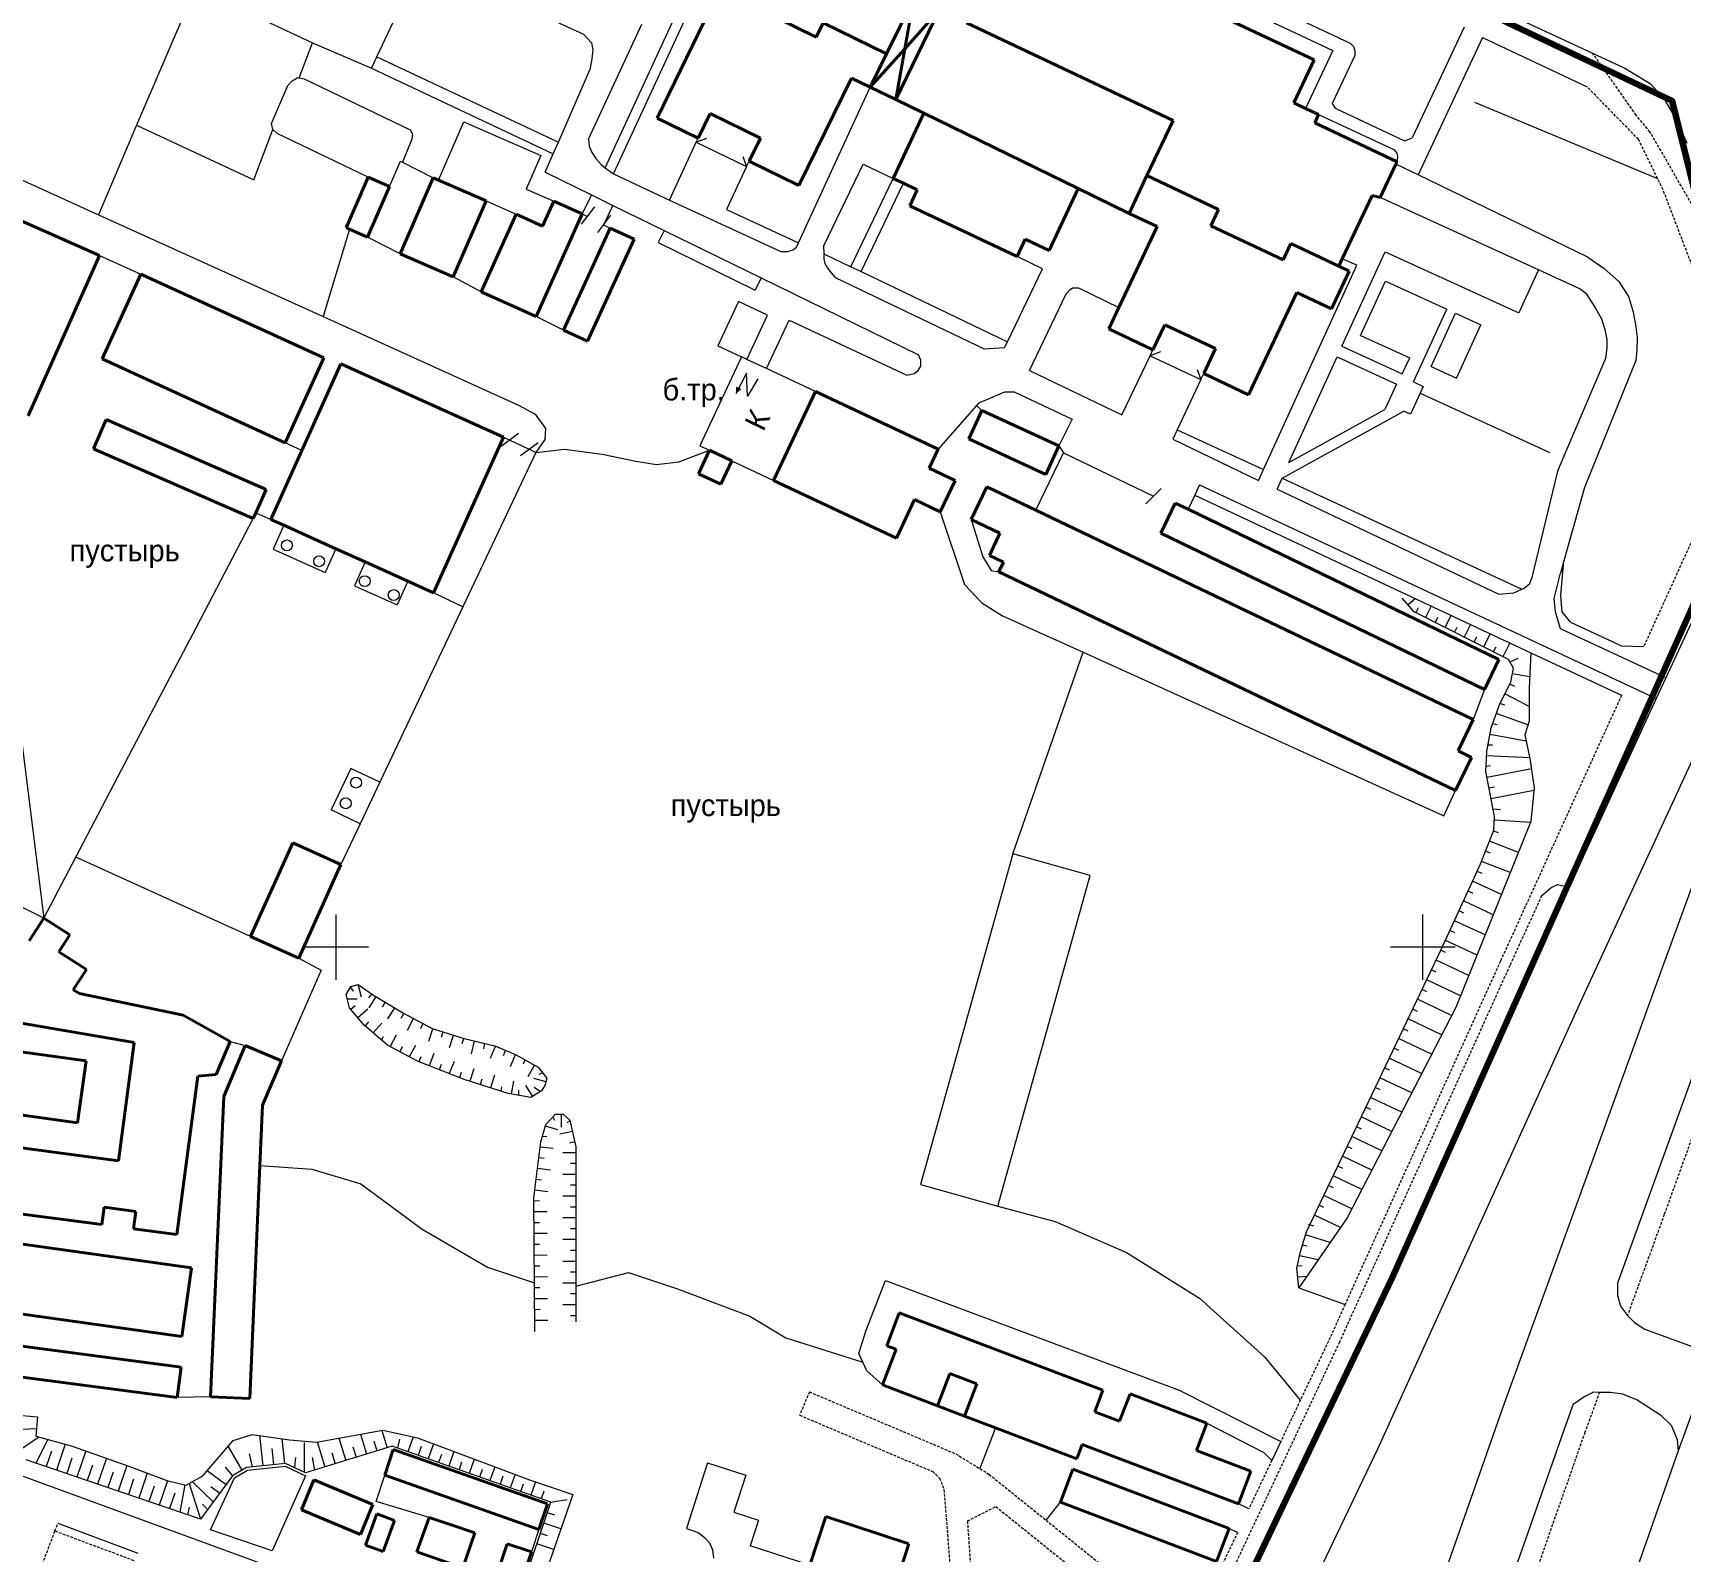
# Model space of a CAD drawing. Extents: x 1000 to 4000, y -5000 to -1000.
# Drawn here: x 2544.2 to 2847.5, y -3511.3 to -3231.8 of the extents above; entities that cross this region are included whole.
import ezdxf
from ezdxf.enums import TextEntityAlignment as Align

# ---------------------------------------------------------------- set-up
doc = ezdxf.new("R2010")
doc.units = 0
doc.header["$MEASUREMENT"] = 0
doc.linetypes.add('DASHED', pattern=[0.75, 0.5, -0.25])
for name, color, linetype in [('1', 7, 'CONTINUOUS'), ('11', 7, 'CONTINUOUS'), ('14', 7, 'CONTINUOUS'), ('16', 7, 'CONTINUOUS'), ('17', 7, 'CONTINUOUS'), ('24', 7, 'CONTINUOUS'), ('37', 7, 'CONTINUOUS'), ('40', 7, 'CONTINUOUS'), ('6', 7, 'CONTINUOUS'), ('7', 7, 'CONTINUOUS'), ('границы команд_1', 10, 'CONTINUOUS')]:
    doc.layers.add(name, color=color, linetype=linetype)
doc.styles.get("Standard").update_dxf_attribs({"font": 'txt', "height": 0.2})

msp = doc.modelspace()

# ---------------------------------------------------------------- linework, layer by layer
at = {"layer": '1', "color": 253, "linetype": 'Continuous', "lineweight": 0}
for p, q in [((2600, -3406.06), (2600, -3394.02)), ((2800, -3406.06), (2800, -3394.02)), ((2605.96, -3400), (2594.04, -3400)), ((2805.96, -3400), (2794.04, -3400))]:
    msp.add_line(p, q, dxfattribs=at)
at = {"layer": '11', "color": 253, "linetype": 'Continuous', "lineweight": 0}
for p, q in [((2661.32, -3262.56), (2666.25, -3251.88)), ((2609.82, -3260.03), (2611.84, -3255.38)), ((2611.84, -3255.38), (2612.16, -3255.54)), ((2612.16, -3255.54), (2617.84, -3258.41)), ((2675.5, -3256.38), (2671.83, -3264.26)), ((2627.59, -3262.65), (2633.12, -3265.13)), ((2647.54, -3263.79), (2645.1, -3266.97)), ((2645.27, -3265.07), (2646.23, -3265.56)), ((2650.5, -3265.3), (2648.07, -3268.48)), ((2649.19, -3267.07), (2650.43, -3267.7)), ((2671.83, -3264.26), (2685.09, -3270.38)), ((2611.75, -3272.43), (2605.76, -3269.33)), ((2556.39, -3272.76), (2564.03, -3276.15)), ((2626.69, -3279.42), (2621.5, -3276.66)), ((2641.84, -3286.49), (2636.77, -3283.95)), ((2633.55, -3305.52), (2630.33, -3307.89)), ((2630.8, -3306.16), (2631.94, -3306.7)), ((2593.67, -3308.6), (2590.57, -3307.2)), ((2636.74, -3308.98), (2623.3, -3337.37)), ((2637.14, -3307.21), (2633.92, -3309.59)), ((2635.53, -3308.4), (2636.74, -3308.98)), ((2728.78, -3319.61), (2733.83, -3309.06)), ((2733.83, -3309.06), (2750.45, -3317.01)), ((2535.97, -3313.47), (2546.19, -3394.67)), ((2751.86, -3315.59), (2749.04, -3318.43)), ((2574.27, -3341.11), (2584.72, -3321.16)), ((2585.19, -3320.1), (2587.94, -3321.3)), ((2546.19, -3394.67), (2414.09, -3328.92)), ((2623.3, -3337.37), (2608.01, -3369.68)), ((2564.67, -3359.42), (2574.27, -3341.11)), ((2811.34, -3352.59), (2809.26, -3358.12)), ((2552.06, -3383.47), (2564.67, -3359.42)), ((2608.01, -3369.68), (2604.4, -3377.31)), ((2604.4, -3377.31), (2600.84, -3384.84)), ((2546.19, -3394.67), (2552.06, -3383.47)), ((2584.23, -3398.07), (2552.06, -3383.47)), ((2593.08, -3402.06), (2597.2, -3404.26)), ((2597.2, -3404.26), (2589.89, -3420.97)), ((2576.85, -3482.77), (2570.71, -3482.93)), ((2850.08, -3484.32), (2847.01, -3492.74)), ((2847.01, -3492.74), (2846.14, -3495.15)), ((2581.24, -3497.67), (2583.66, -3496.26)), ((2583.66, -3496.26), (2590.58, -3495.53)), ((2594.32, -3497.29), (2588.2, -3511.12)), ((2590.58, -3495.53), (2594.32, -3497.29)), ((2607.35, -3502.07), (2608.94, -3497.17)), ((2846.14, -3495.15), (2826.84, -3550.05)), ((2576.85, -3507.24), (2581.24, -3497.67)), ((2617.08, -3504.96), (2607.35, -3502.07)), ((2588.2, -3511.12), (2576.85, -3507.24)), ((2637.3, -3507.18), (2635.92, -3511.29))]:
    msp.add_line(p, q, dxfattribs=at)
at = {"layer": '14', "color": 253, "linetype": 'Continuous', "lineweight": 0}
for p, q in [((2636.74, -3308.98), (2642, -3308.38)), ((2642, -3308.38), (2648.97, -3309.31)), ((2648.97, -3309.31), (2655.14, -3310.59)), ((2663.04, -3310.71), (2668.7, -3308.58)), ((2655.14, -3310.59), (2658.97, -3311.17)), ((2658.97, -3311.17), (2663.04, -3310.71))]:
    msp.add_line(p, q, dxfattribs=at)
at = {"layer": '16', "color": 253, "linetype": 'Continuous', "lineweight": 0}
for p, q in [((2674.6, -3291.4), (2666.92, -3307.74)), ((2675.55, -3291.85), (2674.6, -3291.4)), ((2679.16, -3293.54), (2675.55, -3291.85)), ((2688.18, -3297.78), (2679.16, -3293.54)), ((2666.92, -3307.74), (2668.7, -3308.58)), ((2672.83, -3310.52), (2680.5, -3314.12))]:
    msp.add_line(p, q, dxfattribs=at)
msp.add_lwpolyline([(2677.62, -3295.41), (2675.72, -3298.62), (2675.5, -3294.37), (2673.54, -3298.18)], dxfattribs=at)
msp.add_solid([(2673.54, -3298.18), (2674.57, -3297.34), (2673.62, -3296.82)], dxfattribs=at)
at = {"layer": '24', "color": 253, "linetype": 'Continuous', "lineweight": 0}
for p, q in [((2746.49, -3214.77), (2786.65, -3233.68)), ((2748.09, -3218.38), (2783.41, -3235)), ((2607.48, -3236.16), (2614.9, -3220.36)), ((2645.57, -3232.07), (2618.78, -3219.7)), ((2574.03, -3223.44), (2595.62, -3233.59)), ((2649.51, -3256.58), (2664.04, -3225.11)), ((2651.05, -3257.71), (2665.74, -3225.91)), ((2809.68, -3225.41), (2831.21, -3235.47)), ((2646.45, -3251.34), (2656.23, -3230.16)), ((2595.62, -3233.59), (2606.49, -3238.27)), ((2645.57, -3232.07), (2647, -3233.61)), ((2647, -3233.61), (2647.2, -3234.87)), ((2786.65, -3233.68), (2787.22, -3234.27)), ((2807.61, -3230.71), (2798.03, -3251.06)), ((2811.01, -3232.64), (2799.12, -3257.91)), ((2811.01, -3232.64), (2830.22, -3241.68)), ((2606.49, -3238.27), (2607.48, -3236.16)), ((2607.48, -3236.16), (2640.89, -3251.86)), ((2647.05, -3236.54), (2646.67, -3238.59)), ((2647.2, -3234.87), (2647.05, -3236.54)), ((2783.41, -3235), (2778.39, -3245.66)), ((2787.5, -3235.91), (2783.33, -3244.78)), ((2787.22, -3234.27), (2787.47, -3235.07)), ((2787.47, -3235.07), (2787.5, -3235.91)), ((2831.21, -3235.47), (2837.15, -3238.24)), ((2606.49, -3238.27), (2639.95, -3254)), ((2640.89, -3251.86), (2646.67, -3238.59)), ((2837.15, -3238.24), (2841.87, -3241.07)), ((2588.09, -3248.45), (2591.11, -3241.43)), ((2591.11, -3241.43), (2591.87, -3240.61)), ((2591.87, -3240.61), (2592.94, -3239.98)), ((2592.94, -3239.98), (2593.14, -3240.02)), ((2593.14, -3240.02), (2594.08, -3240.23)), ((2594.08, -3240.23), (2613.62, -3249.59)), ((2685.09, -3270.38), (2698.3, -3241.77)), ((2841.87, -3241.07), (2844.36, -3243.81)), ((2783.33, -3244.78), (2783.86, -3245.62)), ((2783.86, -3245.62), (2796.64, -3251.64)), ((2844.36, -3243.81), (2846.79, -3248.02)), ((2588.34, -3249.53), (2588.09, -3248.45)), ((2618.84, -3258.84), (2623.48, -3248.15)), ((2623.48, -3248.15), (2637.64, -3254.3)), ((2780.81, -3246.8), (2794.68, -3253.25)), ((2846.79, -3248.02), (2848.57, -3252.07)), ((2525.76, -3251.43), (2556.25, -3265.24)), ((2589.1, -3250.29), (2588.34, -3249.53)), ((2605.9, -3258.32), (2589.1, -3250.29)), ((2613.93, -3251.3), (2612.16, -3255.54)), ((2613.62, -3249.59), (2614.06, -3250.41)), ((2614.06, -3250.41), (2613.93, -3251.3)), ((2639.95, -3254), (2640.89, -3251.86)), ((2646.45, -3251.34), (2646.57, -3252.61)), ((2796.64, -3251.64), (2798.03, -3251.06)), ((2637.64, -3254.3), (2634.95, -3260.5)), ((2638.46, -3257.42), (2639.95, -3254)), ((2646.57, -3252.61), (2646.97, -3253.68)), ((2646.97, -3253.68), (2647.76, -3254.91)), ((2647.76, -3254.91), (2648.74, -3256.01)), ((2794.68, -3253.25), (2795.2, -3253.91)), ((2795.2, -3253.91), (2795.36, -3254.54)), ((2795.36, -3254.54), (2795.3, -3255.15)), ((2638.46, -3257.42), (2646.97, -3261.58)), ((2648.74, -3256.01), (2649.51, -3256.58)), ((2649.51, -3256.58), (2651.05, -3257.71)), ((2651.05, -3257.71), (2661.32, -3262.56)), ((2689.7, -3271.07), (2696.97, -3255.9)), ((2696.97, -3255.9), (2702.49, -3258.54)), ((2799.12, -3257.91), (2795.03, -3255.93)), ((2795.3, -3255.15), (2795.25, -3255.47)), ((2830.34, -3273.03), (2799.12, -3257.91)), ((2634.95, -3260.5), (2640.03, -3262.71)), ((2694.7, -3274.79), (2702.49, -3258.54)), ((2696.59, -3275.7), (2704.39, -3259.44)), ((2646.97, -3261.58), (2645.27, -3265.07)), ((2646.97, -3261.58), (2650.93, -3263.52)), ((2650.93, -3263.52), (2649.19, -3267.07)), ((2650.93, -3263.52), (2660.35, -3268.12)), ((2661.32, -3262.56), (2681.8, -3272.02)), ((2821.29, -3275.37), (2792.14, -3262.05)), ((2556.25, -3265.24), (2597.6, -3283.98)), ((2660.35, -3268.12), (2659.25, -3270.37)), ((2660.35, -3268.12), (2678.22, -3276.85)), ((2659.25, -3270.37), (2677.12, -3279.1)), ((2681.8, -3272.02), (2683.13, -3271.97)), ((2683.13, -3271.97), (2684.09, -3271.72)), ((2684.09, -3271.72), (2684.72, -3271.18)), ((2684.72, -3271.18), (2685.09, -3270.38)), ((2689.7, -3271.07), (2689.73, -3272.23)), ((2689.73, -3272.23), (2689.74, -3272.41)), ((2689.74, -3272.41), (2694.7, -3274.79)), ((2689.74, -3272.41), (2689.76, -3273.37)), ((2729.97, -3275.17), (2725.3, -3272.93)), ((2785.1, -3289.45), (2793.06, -3272.03)), ((2793.06, -3272.03), (2817.68, -3283.28)), ((2830.34, -3273.03), (2833.39, -3275.14)), ((2689.76, -3273.37), (2689.93, -3274.23)), ((2689.93, -3274.23), (2690.41, -3275.08)), ((2690.41, -3275.08), (2691.07, -3275.94)), ((2691.07, -3275.94), (2691.81, -3276.76)), ((2694.7, -3274.79), (2696.59, -3275.7)), ((2696.59, -3275.7), (2723.53, -3288.61)), ((2723.53, -3288.61), (2729.97, -3275.17)), ((2770.66, -3312.13), (2787.84, -3274.54)), ((2787.84, -3274.54), (2785.17, -3273.32)), ((2821.29, -3275.37), (2817.68, -3283.28)), ((2829.01, -3278.91), (2821.29, -3275.37)), ((2833.39, -3275.14), (2836.05, -3277.52)), ((2678.22, -3276.85), (2677.12, -3279.1)), ((2678.22, -3276.85), (2707.18, -3291)), ((2691.81, -3276.76), (2719.26, -3289.92)), ((2734.34, -3279.79), (2735.06, -3278.97)), ((2735.06, -3278.97), (2735.5, -3278.71)), ((2735.5, -3278.71), (2735.76, -3278.66)), ((2735.76, -3278.66), (2736.59, -3278.7)), ((2736.59, -3278.7), (2744.05, -3282.28)), ((2788.55, -3287.45), (2793.12, -3277.46)), ((2793.12, -3277.46), (2804.43, -3282.62)), ((2829.01, -3278.91), (2829.98, -3279.68)), ((2836.05, -3277.52), (2837.93, -3280.38)), ((2674.03, -3281.22), (2670.22, -3289.34)), ((2679.36, -3283.72), (2674.03, -3281.22)), ((2727.57, -3293.91), (2734.34, -3279.79)), ((2829.98, -3279.68), (2831.79, -3282.4)), ((2837.93, -3280.38), (2838.74, -3283.18)), ((2597.6, -3283.98), (2633.56, -3300.27)), ((2675.55, -3291.85), (2679.36, -3283.72)), ((2679.16, -3293.54), (2683.36, -3284.61)), ((2683.36, -3284.61), (2704.99, -3294.76)), ((2798.31, -3296.01), (2804.43, -3282.62)), ((2801.53, -3293.15), (2806.01, -3283.35)), ((2806.01, -3283.35), (2810.65, -3285.47)), ((2831.79, -3282.4), (2832.87, -3284.39)), ((2832.87, -3284.39), (2833.5, -3286.38)), ((2838.74, -3283.18), (2839.16, -3285.43)), ((2788.55, -3287.45), (2797.58, -3291.57)), ((2806.17, -3295.28), (2810.65, -3285.47)), ((2833.5, -3286.38), (2833.86, -3288.17)), ((2833.86, -3288.17), (2833.86, -3289.64)), ((2839.16, -3285.43), (2839.44, -3287.89)), ((2839.44, -3287.89), (2839.4, -3290.04)), ((2670.22, -3289.34), (2674.6, -3291.4)), ((2707.59, -3291.99), (2707.18, -3291)), ((2719.26, -3289.92), (2723.02, -3289.67)), ((2723.02, -3289.67), (2723.53, -3288.61)), ((2744.59, -3302.06), (2749.81, -3291.17)), ((2785.1, -3289.45), (2796.22, -3294.53)), ((2833.86, -3289.64), (2833.61, -3291.69)), ((2839.4, -3290.04), (2839.19, -3292.06)), ((2706.36, -3294.45), (2707.08, -3293.91)), ((2707.08, -3293.91), (2707.59, -3293.11)), ((2707.59, -3293.11), (2707.59, -3291.99)), ((2727.57, -3293.91), (2744.59, -3302.06)), ((2775.33, -3310.84), (2784.21, -3291.41)), ((2784.21, -3291.41), (2795.15, -3296.41)), ((2796.22, -3294.53), (2797.58, -3291.57)), ((2801.53, -3293.15), (2806.17, -3295.28)), ((2833.61, -3291.69), (2825.79, -3310.1)), ((2839.19, -3292.06), (2829.78, -3315.41)), ((2704.99, -3294.76), (2706.36, -3294.45)), ((2759.15, -3295.58), (2754.8, -3304.79)), ((2795.15, -3296.41), (2793, -3301.1)), ((2798.31, -3296.01), (2800.09, -3296.82)), ((2800.09, -3296.82), (2799.51, -3298.09)), ((2633.56, -3300.27), (2636.61, -3301.93)), ((2717.86, -3300.37), (2710.77, -3308.39)), ((2718.3, -3299.87), (2717.86, -3300.37)), ((2717.86, -3300.37), (2718.85, -3301.25)), ((2718.3, -3299.87), (2720.46, -3298.92)), ((2720.46, -3298.92), (2723.08, -3297.85)), ((2723.08, -3297.85), (2724.75, -3297.85)), ((2724.75, -3297.85), (2735.47, -3302.87)), ((2799.51, -3298.09), (2797.75, -3301.95)), ((2636.61, -3301.93), (2638.51, -3304.56)), ((2735.47, -3302.87), (2733, -3307.79)), ((2774.12, -3313.74), (2796.53, -3301.39)), ((2775.33, -3310.84), (2793, -3301.1)), ((2797.75, -3301.95), (2796.53, -3301.39)), ((2638.51, -3304.56), (2638.4, -3306.59)), ((2754.8, -3304.79), (2753.97, -3306.56)), ((2754.8, -3304.79), (2770.66, -3312.13)), ((2631.94, -3306.7), (2635.53, -3308.4)), ((2638.4, -3306.59), (2636.74, -3308.98)), ((2733, -3307.79), (2733.83, -3309.06)), ((2753.97, -3306.56), (2769.74, -3314.12)), ((2769.74, -3314.12), (2770.66, -3312.13)), ((2824.79, -3312.44), (2820.01, -3332.22)), ((2825.79, -3310.1), (2824.79, -3312.44)), ((2874.37, -3311.9), (2829.37, -3409.27)), ((2862.79, -3311.37), (2844.73, -3350.43)), ((2758.91, -3314.91), (2758.01, -3316.84)), ((2758.91, -3314.91), (2842.95, -3354.28)), ((2773.17, -3315.75), (2774.12, -3313.74)), ((2774.12, -3313.74), (2818.24, -3334.15)), ((2829.78, -3315.41), (2825.95, -3328.93)), ((2758.01, -3316.84), (2756.79, -3319.44)), ((2758.01, -3316.84), (2819.87, -3345.83)), ((2773.17, -3315.75), (2813.97, -3335.07)), ((2711.18, -3319.9), (2715.65, -3333.28)), ((2716.84, -3321.32), (2718.98, -3328.17)), ((2718.98, -3328.17), (2720.57, -3330.72)), ((2720.57, -3330.72), (2721.97, -3330.97)), ((2825.95, -3328.93), (2825.31, -3331.2)), ((2825.39, -3335.25), (2825.95, -3328.93)), ((2715.65, -3333.28), (2718.83, -3336.63)), ((2818.68, -3333.96), (2819.69, -3333.08)), ((2819.69, -3333.08), (2820.01, -3332.22)), ((2824.15, -3335.83), (2825.31, -3331.2)), ((2623.3, -3337.37), (2617.89, -3334.81)), ((2718.83, -3336.63), (2722.64, -3339.02)), ((2813.97, -3335.07), (2816.74, -3334.82)), ((2816.74, -3334.82), (2818.24, -3334.15)), ((2818.24, -3334.15), (2818.68, -3333.96)), ((2824.39, -3338.31), (2824.15, -3335.83)), ((2825.5, -3336.91), (2825.39, -3335.25)), ((2722.64, -3339.02), (2737.45, -3345.73)), ((2825.31, -3341.45), (2824.39, -3338.31)), ((2825.63, -3338.3), (2825.5, -3336.91)), ((2827.18, -3340.24), (2825.63, -3338.3)), ((2844.73, -3350.43), (2825.31, -3341.45)), ((2827.18, -3340.24), (2836.59, -3344.59)), ((2737.45, -3345.73), (2803.84, -3375.83)), ((2819.87, -3345.83), (2836.58, -3353.66)), ((2836.59, -3344.59), (2840.66, -3344.7)), ((2844.73, -3350.43), (2842.95, -3354.28)), ((2842.95, -3354.28), (2826.91, -3388.98)), ((2803.84, -3375.83), (2806.04, -3371.2)), ((2854.66, -3374.74), (2844.05, -3403.83)), ((2724.56, -3382.86), (2707.53, -3443.7)), ((2738.79, -3386.84), (2724.56, -3382.86)), ((2721.77, -3447.68), (2738.79, -3386.84)), ((2826.91, -3388.98), (2819.6, -3404.8)), ((2821.86, -3390.57), (2823.56, -3389.09)), ((2823.56, -3389.09), (2824.81, -3388.5)), ((2824.81, -3388.5), (2826.91, -3388.98)), ((2819.6, -3404.8), (2781.9, -3487.87)), ((2844.05, -3403.83), (2829.58, -3443.84)), ((2829.37, -3409.27), (2791.63, -3492.4)), ((2855.33, -3407.92), (2840.86, -3447.94)), ((2580.5, -3417.36), (2583.24, -3418.15)), ((2707.53, -3443.7), (2721.77, -3447.68)), ((2829.58, -3443.84), (2814.96, -3484)), ((2840.86, -3447.94), (2835.8, -3461.86)), ((2697.54, -3470.53), (2701.12, -3461.4)), ((2701.12, -3461.4), (2755.17, -3481.58)), ((2835.8, -3461.86), (2835.85, -3464.11)), ((2835.85, -3464.11), (2836.38, -3466.09)), ((2836.38, -3466.09), (2837.65, -3467.84)), ((2837.65, -3467.84), (2838.94, -3469.12)), ((2838.94, -3469.12), (2840.88, -3470.33)), ((2840.88, -3470.33), (2853.25, -3474.85)), ((2696.16, -3474.81), (2697.54, -3470.53)), ((2696.91, -3476.38), (2696.16, -3474.81)), ((2697.68, -3477.99), (2696.91, -3476.38)), ((2700.56, -3480.6), (2697.68, -3477.99)), ((2755.17, -3481.58), (2773.84, -3491.01)), ((2829.63, -3482.77), (2831.45, -3481.89)), ((2831.45, -3481.89), (2832.53, -3481.91)), ((2832.53, -3481.91), (2834.52, -3481.94)), ((2834.52, -3481.94), (2836.76, -3482.24)), ((2836.76, -3482.24), (2839.47, -3483.36)), ((2814.96, -3484), (2795.61, -3539.09)), ((2827.68, -3484.14), (2826.26, -3488.04)), ((2827.68, -3484.14), (2829.63, -3482.77)), ((2839.47, -3483.36), (2843.72, -3486.07)), ((2514.74, -3487.31), (2592.42, -3515.73)), ((2721.32, -3488.48), (2718.47, -3495.99)), ((2781.9, -3487.87), (2745.5, -3564.16)), ((2760.23, -3487.6), (2766.18, -3490.67)), ((2826.26, -3488.04), (2806.93, -3543.06)), ((2843.72, -3486.07), (2845.72, -3488.01)), ((2845.72, -3488.01), (2846.84, -3490.66)), ((2766.18, -3490.67), (2770.72, -3493.02)), ((2773.84, -3491.01), (2772.19, -3494.49)), ((2846.84, -3490.66), (2847.01, -3492.74)), ((2791.63, -3492.4), (2755.21, -3568.74)), ((2770.72, -3493.02), (2772.19, -3494.49)), ((2668.33, -3494.94), (2664.48, -3507)), ((2668.33, -3494.94), (2675.37, -3497.19)), ((2675.37, -3497.19), (2673.19, -3504.02)), ((2730.64, -3505.47), (2733.29, -3502.17)), ((2767.96, -3503.39), (2766.04, -3502.48)), ((2548.75, -3506.06), (2563.5, -3511.57)), ((2673.19, -3504.02), (2677.69, -3505.46)), ((2677.69, -3505.46), (2676.18, -3510.18)), ((2664.48, -3507), (2666.59, -3507.74)), ((2666.59, -3507.74), (2667.73, -3508.61)), ((2667.73, -3508.61), (2668.67, -3509.64)), ((2668.67, -3509.64), (2669.27, -3510.92)), ((2765.9, -3507.73), (2764.33, -3506.99)), ((2669.27, -3510.92), (2669.43, -3512.46)), ((2687.16, -3513.78), (2676.18, -3510.18))]:
    msp.add_line(p, q, dxfattribs=at)
at = {"layer": '24', "color": 253, "linetype": 'DASHED', "lineweight": 0}
for p, q in [((2839.25, -3246.91), (2831.21, -3235.47)), ((2839.69, -3251.35), (2830.22, -3241.68)), ((2841.81, -3249.98), (2839.25, -3246.91)), ((2843.21, -3258.56), (2839.69, -3251.35)), ((2850.95, -3265.85), (2841.81, -3249.98)), ((2844.22, -3260.63), (2843.21, -3258.56)), ((2850.92, -3278.17), (2844.22, -3260.63)), ((2859.88, -3302.49), (2840.66, -3344.7)), ((2836.58, -3353.66), (2814.28, -3402.61)), ((2821.86, -3390.57), (2816.01, -3403.4)), ((2816.01, -3403.4), (2784.66, -3472.69)), ((2814.28, -3402.61), (2785.69, -3465.77)), ((2858.9, -3409.22), (2844.43, -3449.23)), ((2844.43, -3449.23), (2837.65, -3467.84)), ((2785.69, -3465.77), (2782.93, -3471.88)), ((2784.66, -3472.69), (2719.12, -3612.38)), ((2782.93, -3471.88), (2777.45, -3483.4)), ((2687.1, -3481.87), (2685.28, -3486.16)), ((2687.1, -3481.87), (2714.02, -3493.27)), ((2832.53, -3481.91), (2829.83, -3489.32)), ((2777.45, -3483.4), (2773.84, -3491.01)), ((2685.28, -3486.16), (2709.78, -3496.53)), ((2829.83, -3489.32), (2810.51, -3544.32)), ((2714.02, -3493.27), (2718.47, -3495.99)), ((2772.19, -3494.49), (2767.96, -3503.39)), ((2709.78, -3496.53), (2711.05, -3497.72)), ((2718.47, -3495.99), (2720.18, -3497.05)), ((2720.18, -3497.05), (2730.64, -3505.47)), ((2711.05, -3497.72), (2711.86, -3499.86)), ((2711.86, -3499.86), (2716.51, -3559.54)), ((2716.17, -3505.63), (2721.41, -3502.98)), ((2721.41, -3502.98), (2755.25, -3530.23)), ((2548.22, -3507.46), (2548.75, -3506.06)), ((2716.17, -3505.63), (2719.8, -3558.99)), ((2730.64, -3505.47), (2756.92, -3526.63)), ((2545.12, -3515.67), (2548.22, -3507.46)), ((2548.22, -3507.46), (2562.97, -3512.97)), ((2765.9, -3507.73), (2756.92, -3526.63))]:
    msp.add_line(p, q, dxfattribs=at)
at = {"layer": '37', "color": 253, "linetype": 'Continuous', "lineweight": 0}
for p, q in [((2798.42, -3338.32), (2796.19, -3335.77)), ((2798.64, -3335.88), (2797.3, -3337.04)), ((2815.74, -3347.09), (2798.42, -3338.32)), ((2799.14, -3337.57), (2798.69, -3338.46)), ((2801.55, -3337.24), (2800.47, -3339.36)), ((2802.71, -3339.37), (2802.26, -3340.26)), ((2805.13, -3339.03), (2804.04, -3341.17)), ((2806.28, -3341.18), (2805.83, -3342.07)), ((2808.8, -3340.64), (2807.61, -3342.97)), ((2812.42, -3342.34), (2811.18, -3344.78)), ((2809.85, -3342.99), (2809.4, -3343.88)), ((2813.42, -3344.79), (2812.97, -3345.68)), ((2816.04, -3344.03), (2814.75, -3346.59)), ((2819.87, -3345.83), (2819.56, -3352.36)), ((2816.7, -3348.69), (2815.74, -3347.09)), ((2817.46, -3346.89), (2816.03, -3347.57)), ((2816.22, -3351.24), (2816.7, -3348.69)), ((2814.16, -3355.23), (2816.22, -3351.24)), ((2816.91, -3352.08), (2816.03, -3351.62)), ((2819.66, -3350.28), (2816.51, -3349.7)), ((2819.56, -3355.71), (2815.11, -3353.4)), ((2819.56, -3352.36), (2819.56, -3358.42)), ((2812.57, -3359.69), (2814.16, -3355.23)), ((2819.34, -3359.13), (2813.51, -3357.05)), ((2815.12, -3355.5), (2814.18, -3355.17)), ((2811.77, -3364), (2812.57, -3359.69)), ((2819.02, -3362.1), (2812.35, -3360.87)), ((2813.7, -3359.09), (2812.84, -3358.93)), ((2819.56, -3358.42), (2818.77, -3360.97)), ((2818.77, -3360.97), (2819.72, -3365.28)), ((2811.61, -3367.67), (2811.77, -3364)), ((2812.82, -3362.86), (2811.99, -3362.83)), ((2812.43, -3366.64), (2811.65, -3366.79)), ((2819.7, -3365.16), (2811.74, -3364.82)), ((2819.72, -3365.28), (2820.51, -3370.7)), ((2813.2, -3375.96), (2811.61, -3367.67)), ((2820.01, -3367.23), (2811.83, -3368.79)), ((2813.19, -3370.57), (2812.2, -3370.76)), ((2820.46, -3371.21), (2812.58, -3372.72)), ((2820.51, -3370.7), (2819.88, -3376.92)), ((2814.28, -3374.73), (2812.95, -3374.64)), ((2813.04, -3378.51), (2813.2, -3375.96)), ((2819.88, -3376.92), (2806.06, -3411.15)), ((2810.52, -3384.98), (2813.04, -3378.51)), ((2813.92, -3379.01), (2812.99, -3378.65)), ((2819.82, -3377.08), (2813.16, -3376.66)), ((2812.47, -3382.74), (2811.53, -3382.38)), ((2817.59, -3382.59), (2812.26, -3380.51)), ((2803.36, -3400.45), (2810.52, -3384.98)), ((2816.09, -3386.3), (2810.81, -3384.24)), ((2814.47, -3390.33), (2809.17, -3387.89)), ((2810.92, -3386.49), (2810.01, -3386.07)), ((2809.24, -3390.12), (2808.33, -3389.7)), ((2807.56, -3393.75), (2806.66, -3393.33)), ((2812.97, -3394.05), (2807.49, -3391.52)), ((2805.88, -3397.38), (2804.98, -3396.96)), ((2811.47, -3397.76), (2805.82, -3395.15)), ((2778.58, -3452.39), (2803.36, -3400.45)), ((2809.97, -3401.47), (2804.14, -3398.78)), ((2808.44, -3405.26), (2802.43, -3402.4)), ((2804.2, -3401.02), (2803.3, -3400.59)), ((2806.94, -3408.98), (2800.71, -3406.01)), ((2802.47, -3404.63), (2801.57, -3404.2)), ((2601.83, -3408.73), (2602.69, -3407.25)), ((2602.44, -3411.19), (2601.83, -3408.73)), ((2603.83, -3409.59), (2602.05, -3409.62)), ((2602.59, -3407.42), (2603.08, -3408.12)), ((2602.69, -3407.25), (2604.04, -3406.88)), ((2604.65, -3409.2), (2604.01, -3406.89)), ((2604.04, -3406.88), (2606.86, -3408.85)), ((2606.57, -3408.64), (2605.92, -3409.35)), ((2606.08, -3411.18), (2607.32, -3409.12)), ((2606.86, -3408.85), (2612.38, -3412.17)), ((2805.3, -3412.63), (2798.99, -3409.62)), ((2800.75, -3408.24), (2799.85, -3407.81)), ((2605.14, -3414.39), (2602.44, -3411.19)), ((2603.45, -3410.83), (2602.69, -3411.48)), ((2605.81, -3411.46), (2603.98, -3413.01)), ((2608.52, -3411.01), (2609.03, -3410.16)), ((2609.51, -3413.24), (2610.75, -3411.19)), ((2611.95, -3413.07), (2612.46, -3412.22)), ((2612.38, -3412.17), (2617.66, -3415)), ((2806.06, -3411.15), (2786.06, -3449.84)), ((2799.03, -3411.85), (2798.13, -3411.42)), ((2609.44, -3418.08), (2605.14, -3414.39)), ((2605.94, -3413.76), (2605.29, -3414.51)), ((2608.37, -3414), (2606.81, -3415.82)), ((2613.09, -3415.27), (2614.22, -3413.16)), ((2615.51, -3414.98), (2615.99, -3414.1)), ((2617.04, -3417.32), (2617.76, -3415.03)), ((2617.66, -3415), (2623.55, -3416.85)), ((2619.37, -3416.58), (2619.67, -3415.63)), ((2797.31, -3415.46), (2796.41, -3415.03)), ((2803.46, -3416.18), (2797.27, -3413.23)), ((2608.61, -3416.5), (2608.3, -3417.1)), ((2614.96, -3421.03), (2609.44, -3418.08)), ((2611.04, -3416.21), (2609.91, -3418.33)), ((2612.14, -3418.39), (2611.67, -3419.27)), ((2614.57, -3418.1), (2613.43, -3420.21)), ((2620.86, -3418.52), (2621.57, -3416.23)), ((2623.18, -3417.78), (2623.48, -3416.82)), ((2623.55, -3416.85), (2629.2, -3418.2)), ((2624.87, -3419.63), (2625.43, -3417.3)), ((2627.14, -3418.73), (2627.37, -3417.76)), ((2628.38, -3420.46), (2629.31, -3418.25)), ((2629.2, -3418.2), (2633, -3419.8)), ((2795.58, -3419.07), (2794.68, -3418.64)), ((2801.62, -3419.74), (2795.54, -3416.84)), ((2623.55, -3424.35), (2614.96, -3421.03)), ((2615.57, -3420.19), (2615.21, -3421.13)), ((2617.94, -3419.61), (2617.08, -3421.85)), ((2619.3, -3421.64), (2618.94, -3422.57)), ((2621.67, -3421.05), (2620.81, -3423.29)), ((2630.77, -3419.94), (2631.15, -3419.02)), ((2632.07, -3422.01), (2633, -3419.8)), ((2633, -3419.8), (2637.18, -3422.14)), ((2634.45, -3421.49), (2634.75, -3420.78)), ((2635.32, -3423.84), (2636.49, -3421.75)), ((2799.78, -3423.29), (2793.82, -3420.45)), ((2622.96, -3423.11), (2622.66, -3424.07)), ((2631.65, -3426.93), (2623.55, -3424.35)), ((2625.29, -3422.39), (2624.56, -3424.67)), ((2626.77, -3424.33), (2626.47, -3425.28)), ((2629.1, -3423.6), (2628.37, -3425.89)), ((2632.62, -3424.67), (2632.2, -3427.03)), ((2636.28, -3424.13), (2638.59, -3424.76)), ((2637.18, -3422.14), (2638.77, -3424.11)), ((2637.35, -3423.4), (2638, -3423.15)), ((2638.77, -3424.11), (2638.4, -3425.46)), ((2797.95, -3426.85), (2792.1, -3424.06)), ((2793.86, -3422.68), (2792.96, -3422.25)), ((2630.41, -3425.7), (2630.26, -3426.49)), ((2635.83, -3427.67), (2631.65, -3426.93)), ((2633.59, -3427.28), (2633.6, -3426.37)), ((2634.82, -3425.47), (2636.09, -3427.51)), ((2637.79, -3426.44), (2635.83, -3427.67)), ((2636.45, -3425.78), (2637.6, -3426.56)), ((2638.4, -3425.46), (2637.79, -3426.44)), ((2796.11, -3430.4), (2790.38, -3427.67)), ((2792.14, -3426.29), (2791.24, -3425.86)), ((2638.59, -3432.67), (2640.33, -3430.77)), ((2640.33, -3430.77), (2641.75, -3430.77)), ((2641.47, -3433.17), (2641.47, -3430.77)), ((2641.75, -3430.77), (2643.01, -3431.88)), ((2790.42, -3429.9), (2789.51, -3429.47)), ((2637.64, -3435.84), (2638.59, -3432.67)), ((2640.81, -3433.63), (2638.51, -3432.94)), ((2639.88, -3431.26), (2640.18, -3431.89)), ((2641.12, -3434.39), (2643.46, -3433.87)), ((2643.03, -3431.89), (2642.47, -3432.34)), ((2643.01, -3431.88), (2644.12, -3436.8)), ((2788.69, -3433.51), (2787.79, -3433.08)), ((2794.27, -3433.96), (2788.65, -3431.28)), ((2636.38, -3446.15), (2637.64, -3435.84)), ((2639.91, -3437.1), (2637.52, -3436.81)), ((2638.76, -3434.94), (2637.94, -3434.84)), ((2642.93, -3436.04), (2643.9, -3435.82)), ((2644.12, -3436.8), (2644.12, -3468.99)), ((2786.97, -3437.12), (2786.07, -3436.69)), ((2792.43, -3437.51), (2786.93, -3434.89)), ((2638.27, -3438.91), (2637.28, -3438.79)), ((2641.72, -3437.79), (2644.12, -3437.79)), ((2643.12, -3439.79), (2644.12, -3439.79)), ((2790.59, -3441.07), (2785.21, -3438.5)), ((2637.78, -3442.88), (2636.79, -3442.76)), ((2639.42, -3441.07), (2637.04, -3440.78)), ((2641.72, -3441.79), (2644.12, -3441.79)), ((2788.75, -3444.62), (2783.48, -3442.11)), ((2785.25, -3440.73), (2784.35, -3440.3)), ((2638.93, -3445.04), (2636.55, -3444.75)), ((2641.72, -3445.79), (2644.12, -3445.79)), ((2643.12, -3443.79), (2644.12, -3443.79)), ((2786.91, -3448.18), (2781.76, -3445.72)), ((2783.53, -3444.34), (2782.62, -3443.91)), ((2636.53, -3470.74), (2636.38, -3446.15)), ((2637.38, -3446.73), (2636.38, -3446.74)), ((2638.79, -3448.72), (2636.39, -3448.74)), ((2643.12, -3447.79), (2644.12, -3447.79)), ((2781.8, -3447.95), (2780.9, -3447.52)), ((2637.41, -3450.73), (2636.41, -3450.74)), ((2641.72, -3449.79), (2644.12, -3449.79)), ((2643.12, -3451.79), (2644.12, -3451.79)), ((2786.06, -3449.84), (2777.15, -3462.75)), ((2779.94, -3451.35), (2778.98, -3451.06)), ((2784.83, -3451.61), (2780.04, -3449.33)), ((2638.82, -3452.72), (2636.42, -3452.74)), ((2637.43, -3454.73), (2636.43, -3454.74)), ((2641.72, -3453.79), (2644.12, -3453.79)), ((2777.47, -3456.05), (2778.58, -3452.39)), ((2778.7, -3455.07), (2777.72, -3454.86)), ((2782.94, -3454.35), (2778.4, -3452.97)), ((2638.84, -3456.72), (2636.44, -3456.74)), ((2641.72, -3457.79), (2644.12, -3457.79)), ((2643.12, -3455.79), (2644.12, -3455.79)), ((2776.83, -3459.09), (2777.47, -3456.05)), ((2780.75, -3457.54), (2777.31, -3456.82)), ((2637.46, -3458.73), (2636.46, -3458.74)), ((2638.87, -3460.72), (2636.47, -3460.74)), ((2643.12, -3459.79), (2644.12, -3459.79)), ((2777.15, -3462.75), (2776.83, -3459.09)), ((2777.8, -3458.68), (2776.9, -3458.76)), ((2778.62, -3460.62), (2776.98, -3460.76)), ((2637.48, -3462.73), (2636.48, -3462.74)), ((2641.72, -3461.79), (2644.12, -3461.79)), ((2643.12, -3463.79), (2644.12, -3463.79)), ((2638.89, -3464.72), (2636.49, -3464.74)), ((2637.51, -3466.73), (2636.51, -3466.74)), ((2641.72, -3465.79), (2644.12, -3465.79)), ((2638.92, -3468.72), (2636.52, -3468.74)), ((2643.12, -3467.79), (2644.12, -3467.79)), ((2540.87, -3486.09), (2545.01, -3486.46)), ((2545.01, -3486.46), (2544.69, -3490.04)), ((2544.81, -3488.65), (2540.59, -3488.88)), ((2545.24, -3490.18), (2541.58, -3492.71)), ((2544.69, -3490.04), (2551.2, -3491.77)), ((2546.88, -3490.62), (2544.7, -3494.97)), ((2550.11, -3491.48), (2548.48, -3496.26)), ((2575.41, -3497.3), (2581.05, -3490.8)), ((2581.05, -3490.8), (2584.53, -3489.71)), ((2584.53, -3489.71), (2591.37, -3490.69)), ((2585.89, -3489.91), (2586.48, -3495.46)), ((2589.98, -3490.49), (2590.46, -3495.04)), ((2591.37, -3490.69), (2596.36, -3491.12)), ((2594.07, -3491.18), (2594.1, -3496.63)), ((2596.36, -3491.12), (2608.56, -3488.94)), ((2596.51, -3491.09), (2597.91, -3495.66)), ((2600.48, -3490.39), (2601.73, -3494.5)), ((2604.44, -3489.68), (2605.56, -3493.33)), ((2606.89, -3490.87), (2607.47, -3492.74)), ((2608.41, -3488.97), (2609.38, -3492.16)), ((2608.56, -3488.94), (2614.97, -3490.35)), ((2611.61, -3490.56), (2611.28, -3492.22)), ((2614.13, -3490.17), (2613.17, -3492.88)), ((2614.97, -3490.35), (2635.59, -3498.05)), ((2617.91, -3491.45), (2616.94, -3494.21)), ((2575.03, -3505.32), (2542.95, -3494.37)), ((2547.56, -3492.78), (2546.59, -3495.61)), ((2551.34, -3494.07), (2550.38, -3496.91)), ((2551.2, -3491.77), (2561.84, -3495.57)), ((2553.91, -3492.74), (2552.27, -3497.55)), ((2557.68, -3494.08), (2556.05, -3498.84)), ((2580.09, -3491.91), (2582.63, -3496.28)), ((2583.95, -3493.24), (2584.49, -3495.67)), ((2588.16, -3492.27), (2588.47, -3495.25)), ((2592.5, -3493.92), (2592.29, -3495.78)), ((2610.31, -3491.87), (2594.35, -3496.75)), ((2595.57, -3493.95), (2596, -3496.25)), ((2599.18, -3493.06), (2599.82, -3495.08)), ((2603.07, -3491.99), (2603.65, -3493.91)), ((2639.51, -3502.17), (2610.31, -3491.87)), ((2615.61, -3491.94), (2615.06, -3493.55)), ((2619.36, -3493.39), (2618.83, -3494.88)), ((2621.66, -3492.85), (2620.71, -3495.54)), ((2625.41, -3494.25), (2624.49, -3496.87)), ((2555.13, -3495.36), (2554.16, -3498.2)), ((2558.91, -3496.65), (2557.95, -3499.49)), ((2561.45, -3495.42), (2559.84, -3500.13)), ((2561.84, -3495.57), (2568.79, -3498.17)), ((2565.2, -3496.82), (2563.63, -3501.43)), ((2572.37, -3499.04), (2575.41, -3497.3)), ((2580.89, -3497.29), (2575.03, -3505.32)), ((2576.24, -3496.35), (2579.72, -3498.9)), ((2579.55, -3495.74), (2580.91, -3497.29)), ((2583.5, -3495.78), (2580.89, -3497.29)), ((2590.66, -3495.02), (2583.5, -3495.78)), ((2594.35, -3496.75), (2590.66, -3495.02)), ((2623.04, -3494.82), (2622.6, -3496.21)), ((2626.85, -3496.14), (2626.37, -3497.54)), ((2629.16, -3495.65), (2628.26, -3498.2)), ((2630.66, -3497.41), (2630.14, -3498.87)), ((2632.91, -3497.05), (2632.03, -3499.53)), ((2562.7, -3497.94), (2561.73, -3500.78)), ((2566.49, -3499.23), (2565.52, -3502.07)), ((2568.94, -3498.23), (2567.41, -3502.72)), ((2568.79, -3498.17), (2572.37, -3499.04)), ((2570.27, -3500.52), (2569.3, -3503.36)), ((2572.14, -3498.98), (2571.2, -3504.01)), ((2572.91, -3498.73), (2574.98, -3505.3)), ((2573.5, -3498.39), (2577.36, -3502.13)), ((2576.89, -3499.31), (2578.54, -3500.51)), ((2634.38, -3498.86), (2633.92, -3500.2)), ((2635.59, -3498.05), (2643.52, -3500.76)), ((2636.67, -3498.42), (2635.8, -3500.86)), ((2638.19, -3500.12), (2637.69, -3501.53)), ((2572.91, -3503.09), (2572.64, -3504.52)), ((2575.36, -3502.53), (2576.3, -3503.53)), ((2633.76, -3519.3), (2639.51, -3502.17)), ((2643.52, -3500.76), (2636.79, -3520.28)), ((2642.47, -3501.76), (2639.49, -3502.24)), ((2641.34, -3507.08), (2638.22, -3506.03)), ((2640.2, -3504.58), (2638.86, -3504.13)), ((2638.9, -3508.37), (2637.58, -3507.92)), ((2640.04, -3510.86), (2636.94, -3509.82))]:
    msp.add_line(p, q, dxfattribs=at)
at = {"layer": '40', "color": 253, "linetype": 'Continuous', "lineweight": 0}
for p, q in [((2574.03, -3223.44), (2563.25, -3248.77)), ((2593.14, -3240.02), (2595.62, -3233.59)), ((2809.51, -3244.51), (2843.21, -3258.56)), ((2563.25, -3248.77), (2556.25, -3265.24)), ((2563.25, -3248.77), (2584.83, -3258.82)), ((2584.83, -3258.82), (2588.34, -3249.53)), ((2602.46, -3267.89), (2597.6, -3283.98)), ((2799.51, -3298.09), (2823.37, -3308.99)), ((2724.56, -3382.86), (2737.45, -3345.73)), ((2585.95, -3440.19), (2595.53, -3440.87)), ((2595.53, -3440.87), (2604.52, -3443.55)), ((2604.52, -3443.55), (2615.84, -3451.9)), ((2721.77, -3447.68), (2732.32, -3450.52)), ((2615.84, -3451.9), (2627.83, -3458.91)), ((2732.32, -3450.52), (2745.46, -3456.21)), ((2745.46, -3456.21), (2758.9, -3464.6)), ((2627.83, -3458.91), (2636.48, -3461.8)), ((2644.12, -3462.43), (2653.8, -3459.91)), ((2653.8, -3459.91), (2662.79, -3462.92)), ((2662.79, -3462.92), (2676.11, -3467.93)), ((2777.15, -3462.75), (2785.69, -3465.77)), ((2758.9, -3464.6), (2770.85, -3475.39)), ((2676.11, -3467.93), (2682.76, -3471.94)), ((2682.76, -3471.94), (2696.91, -3476.38)), ((2770.85, -3475.39), (2777.45, -3483.4))]:
    msp.add_line(p, q, dxfattribs=at)
at = {"layer": '6', "color": 253, "linetype": 'Continuous', "lineweight": 40}
for p, q in [((2779.98, -3236.75), (2747.9, -3221.62)), ((2659.06, -3247.45), (2668.82, -3227.41)), ((2677.09, -3227.06), (2688.33, -3232.53)), ((2701.3, -3235.61), (2706.3, -3225.35)), ((2702.97, -3244.05), (2710.99, -3227.57)), ((2706.3, -3225.35), (2704.64, -3234.68)), ((2704.64, -3234.68), (2710.99, -3227.57)), ((2689.61, -3229.92), (2688.33, -3232.53)), ((2701.3, -3235.61), (2689.61, -3229.92)), ((2754.02, -3247.87), (2715.99, -3229.92)), ((2698.3, -3241.77), (2704.64, -3234.68)), ((2698.3, -3241.77), (2701.3, -3235.61)), ((2704.64, -3234.68), (2702.97, -3244.05)), ((2776.25, -3244.65), (2779.98, -3236.75)), ((2685.17, -3259.85), (2694.81, -3240.07)), ((2694.81, -3240.07), (2698.3, -3241.77)), ((2698.3, -3241.77), (2702.97, -3244.05)), ((2702.97, -3244.05), (2708.14, -3246.57)), ((2778.39, -3245.66), (2776.25, -3244.65)), ((2780.81, -3246.8), (2778.39, -3245.66)), ((2659.06, -3247.45), (2666.61, -3251.13)), ((2666.61, -3251.13), (2668.82, -3246.61)), ((2668.82, -3246.61), (2678.07, -3251.11)), ((2708.14, -3246.57), (2702.49, -3258.54)), ((2708.14, -3246.57), (2736.57, -3260.42)), ((2754.02, -3247.87), (2749.22, -3258.04)), ((2780.09, -3248.32), (2780.81, -3246.8)), ((2780.09, -3248.32), (2795.25, -3255.47)), ((2675.99, -3255.38), (2678.07, -3251.11)), ((2675.99, -3255.38), (2685.17, -3259.85)), ((2795.03, -3255.93), (2792.14, -3262.05)), ((2795.25, -3255.47), (2795.03, -3255.93)), ((2556.39, -3272.76), (2528.57, -3260.41)), ((2601.84, -3267.62), (2605.9, -3258.32)), ((2609.82, -3260.03), (2605.76, -3269.33)), ((2605.9, -3258.32), (2609.82, -3260.03)), ((2611.75, -3272.43), (2617.84, -3258.41)), ((2617.84, -3258.41), (2618.84, -3258.84)), ((2618.84, -3258.84), (2627.59, -3262.65)), ((2702.49, -3258.54), (2704.39, -3259.44)), ((2704.39, -3259.44), (2706.95, -3260.65)), ((2705.55, -3263.61), (2706.95, -3260.65)), ((2731.19, -3271.81), (2736.57, -3260.42)), ((2736.57, -3260.42), (2745.94, -3264.98)), ((2749.22, -3258.04), (2745.94, -3264.98)), ((2762.39, -3264.26), (2749.22, -3258.04)), ((2627.59, -3262.65), (2621.5, -3276.66)), ((2637.95, -3267.31), (2640.03, -3262.71)), ((2640.03, -3262.71), (2645.27, -3265.07)), ((2705.55, -3263.61), (2725.3, -3272.93)), ((2785.17, -3273.32), (2790.65, -3261.7)), ((2790.65, -3261.7), (2792.14, -3262.05)), ((2626.69, -3279.42), (2633.12, -3265.13)), ((2633.12, -3265.13), (2637.95, -3267.31)), ((2645.27, -3265.07), (2636.77, -3283.95)), ((2745.94, -3264.98), (2751.07, -3267.4)), ((2762.39, -3264.26), (2760.97, -3267.26)), ((2602.46, -3267.89), (2601.84, -3267.62)), ((2605.76, -3269.33), (2602.46, -3267.89)), ((2641.84, -3286.49), (2650.43, -3267.7)), ((2654.83, -3269.72), (2646.24, -3288.5)), ((2650.43, -3267.7), (2654.83, -3269.72)), ((2725.3, -3272.93), (2726.8, -3269.74)), ((2726.8, -3269.74), (2731.19, -3271.81)), ((2751.07, -3267.4), (2744.05, -3282.28)), ((2760.97, -3267.26), (2774.29, -3273.55)), ((2543.3, -3302.24), (2556.39, -3272.76)), ((2621.5, -3276.66), (2611.75, -3272.43)), ((2775.71, -3270.54), (2774.29, -3273.55)), ((2784.51, -3274.7), (2775.71, -3270.54)), ((2564.03, -3276.15), (2556.88, -3291.76)), ((2597.72, -3291.59), (2564.03, -3276.15)), ((2786.44, -3275.61), (2783.16, -3282.55)), ((2784.51, -3274.7), (2785.17, -3273.32)), ((2786.44, -3275.61), (2784.51, -3274.7)), ((2636.77, -3283.95), (2626.69, -3279.42)), ((2744.05, -3282.28), (2742.18, -3286.25)), ((2767.94, -3298.37), (2776.82, -3279.55)), ((2776.82, -3279.55), (2783.16, -3282.55)), ((2646.24, -3288.5), (2641.84, -3286.49)), ((2742.18, -3286.25), (2750.32, -3290.09)), ((2750.32, -3290.09), (2752.5, -3285.47)), ((2752.5, -3285.47), (2761.84, -3289.88)), ((2759.67, -3294.47), (2761.84, -3289.88)), ((2556.88, -3291.76), (2590.57, -3307.2)), ((2590.57, -3307.2), (2597.72, -3291.59)), ((2600.86, -3292.66), (2593.67, -3308.6)), ((2630.8, -3306.16), (2600.86, -3292.66)), ((2759.67, -3294.47), (2767.94, -3298.37)), ((2688.18, -3297.78), (2680.5, -3314.12)), ((2710.77, -3308.39), (2688.18, -3297.78)), ((2557.64, -3302.94), (2555.29, -3308.32)), ((2587.07, -3315.78), (2557.64, -3302.94)), ((2718.85, -3301.25), (2716.43, -3306.49)), ((2733, -3307.79), (2718.85, -3301.25)), ((2617.89, -3334.81), (2630.8, -3306.16)), ((2716.43, -3306.49), (2730.58, -3313.03)), ((2555.29, -3308.32), (2584.72, -3321.16)), ((2593.67, -3308.6), (2587.94, -3321.3)), ((2668.7, -3308.58), (2666.67, -3312.9)), ((2668.7, -3308.58), (2672.83, -3310.52)), ((2709.12, -3311.89), (2710.77, -3308.39)), ((2730.58, -3313.03), (2733, -3307.79)), ((2672.83, -3310.52), (2670.8, -3314.84)), ((2709.12, -3311.89), (2713.89, -3314.13)), ((2666.67, -3312.9), (2670.8, -3314.84)), ((2680.5, -3314.12), (2703.09, -3324.73)), ((2711.18, -3319.9), (2713.89, -3314.13)), ((2716.84, -3321.32), (2719.73, -3315.29)), ((2719.73, -3315.29), (2728.78, -3319.61)), ((2585.19, -3320.1), (2587.07, -3315.78)), ((2703.09, -3324.73), (2706.41, -3317.66)), ((2706.41, -3317.66), (2711.18, -3319.9)), ((2754.42, -3318.3), (2751.76, -3323.82)), ((2756.79, -3319.44), (2754.42, -3318.3)), ((2584.72, -3321.16), (2585.19, -3320.1)), ((2587.94, -3321.3), (2590.35, -3322.39)), ((2716.84, -3321.32), (2722.16, -3323.86)), ((2728.78, -3319.61), (2809.26, -3358.12)), ((2814, -3347.07), (2756.79, -3319.44)), ((2590.35, -3322.39), (2599.91, -3326.7)), ((2722.16, -3323.86), (2720.22, -3327.94)), ((2751.76, -3323.82), (2811.34, -3352.59)), ((2599.91, -3326.7), (2605.32, -3329.14)), ((2605.32, -3329.14), (2613.2, -3332.69)), ((2720.22, -3327.94), (2722.83, -3329.19)), ((2722.83, -3329.19), (2721.97, -3330.97)), ((2613.2, -3332.69), (2617.89, -3334.81)), ((2806.04, -3371.2), (2721.97, -3330.97)), ((2811.34, -3352.59), (2814, -3347.07)), ((2809.26, -3358.12), (2806.49, -3363.91)), ((2809.26, -3358.12), (2809.26, -3358.12)), ((2806.49, -3363.91), (2808.96, -3365.1)), ((2808.96, -3365.1), (2806.04, -3371.2)), ((2584.23, -3398.07), (2591.98, -3380.85)), ((2591.98, -3380.85), (2600.84, -3384.84)), ((2600.84, -3384.84), (2593.08, -3402.06)), ((2543.49, -3398.86), (2546.19, -3394.67)), ((2550.96, -3397.75), (2546.19, -3394.67)), ((2548.94, -3400.87), (2550.96, -3397.75)), ((2593.08, -3402.06), (2584.23, -3398.07)), ((2548.94, -3400.87), (2554, -3404.13)), ((2554, -3404.13), (2551.6, -3407.86)), ((2562.8, -3417.54), (2511.42, -3408.79)), ((2551.6, -3407.86), (2552.71, -3408.58)), ((2552.71, -3408.58), (2571.84, -3412.54)), ((2571.84, -3412.54), (2580.5, -3417.36)), ((2553.95, -3420.94), (2514.91, -3415.63)), ((2559.93, -3439.33), (2562.8, -3417.54)), ((2577.91, -3423.45), (2580.5, -3417.36)), ((2579.28, -3427.49), (2583.24, -3418.15)), ((2583.24, -3418.15), (2589.89, -3420.97)), ((2552.4, -3432.33), (2553.95, -3420.94)), ((2589.89, -3420.97), (2586.45, -3429.08)), ((2570.67, -3452.9), (2574.51, -3423.77)), ((2574.51, -3423.77), (2577.91, -3423.45)), ((2513.36, -3427.02), (2552.4, -3432.33)), ((2579.28, -3427.49), (2576.85, -3482.77)), ((2585.95, -3440.19), (2586.45, -3429.08)), ((2559.93, -3439.33), (2511.78, -3432.98)), ((2584.06, -3483.09), (2585.95, -3440.19)), ((2510.21, -3444.93), (2556.85, -3451.08)), ((2556.85, -3451.08), (2557.27, -3447.89)), ((2557.27, -3447.89), (2563.09, -3448.66)), ((2562.68, -3451.84), (2563.09, -3448.66)), ((2573.36, -3459.02), (2509.84, -3450.17)), ((2562.68, -3451.84), (2570.67, -3452.9)), ((2571.59, -3471.68), (2573.36, -3459.02)), ((2508.07, -3462.82), (2571.59, -3471.68)), ((2571.46, -3477.31), (2506.17, -3468.68)), ((2701.32, -3473.37), (2703.61, -3467.35)), ((2703.61, -3467.35), (2741.11, -3481.58)), ((2703.05, -3474.03), (2701.32, -3473.37)), ((2505.43, -3474.3), (2570.71, -3482.93)), ((2700.56, -3480.6), (2703.05, -3474.03)), ((2570.71, -3482.93), (2571.46, -3477.31)), ((2710.65, -3484.43), (2712.91, -3478.47)), ((2712.91, -3478.47), (2717.89, -3480.36)), ((2710.65, -3484.43), (2700.56, -3480.6)), ((2715.63, -3486.32), (2717.89, -3480.36)), ((2741.11, -3481.58), (2739.61, -3485.53)), ((2746.1, -3482.23), (2744.19, -3487.27)), ((2746.1, -3482.23), (2760.23, -3487.6)), ((2576.85, -3482.77), (2584.06, -3483.09)), ((2715.63, -3486.32), (2710.65, -3484.43)), ((2721.32, -3488.48), (2715.63, -3486.32)), ((2736.33, -3494.18), (2721.32, -3488.48)), ((2739.61, -3485.53), (2744.19, -3487.27)), ((2760.23, -3487.6), (2758.32, -3492.63)), ((2737.32, -3491.58), (2736.33, -3494.18)), ((2737.32, -3491.58), (2766.04, -3502.48)), ((2608.94, -3497.17), (2610.48, -3492.46)), ((2610.48, -3492.46), (2638.88, -3502.48)), ((2758.32, -3492.63), (2768.34, -3496.43)), ((2637.3, -3507.18), (2608.94, -3497.17)), ((2733.29, -3502.17), (2735.6, -3496.09)), ((2735.6, -3496.09), (2764.33, -3506.99)), ((2766.04, -3502.48), (2768.34, -3496.43)), ((2595.89, -3498.07), (2593.58, -3503.57)), ((2606.73, -3502.61), (2595.89, -3498.07)), ((2593.58, -3503.57), (2604.43, -3508.11)), ((2604.43, -3508.11), (2606.73, -3502.61)), ((2638.88, -3502.48), (2637.3, -3507.18)), ((2733.29, -3502.17), (2762.02, -3513.08)), ((2607.45, -3504.33), (2605.37, -3510.07)), ((2610.72, -3505.52), (2607.45, -3504.33)), ((2608.64, -3511.26), (2610.72, -3505.52)), ((2614.85, -3511.31), (2617.08, -3504.96)), ((2617.08, -3504.96), (2621.14, -3506.32)), ((2621.14, -3506.32), (2625.51, -3507.78)), ((2690.11, -3504.81), (2687.16, -3513.78)), ((2705.4, -3509.82), (2690.11, -3504.81)), ((2625.51, -3507.78), (2623.3, -3514.27)), ((2762.02, -3513.08), (2764.33, -3506.99)), ((2605.37, -3510.07), (2608.64, -3511.26)), ((2623.3, -3514.27), (2614.85, -3511.31)), ((2628.61, -3518.36), (2631.44, -3509.81)), ((2631.44, -3509.81), (2635.92, -3511.29)), ((2635.92, -3511.29), (2633.07, -3519.78)), ((2705.4, -3509.82), (2696.78, -3536.1))]:
    msp.add_line(p, q, dxfattribs=at)
at = {"layer": '7', "color": 253, "linetype": 'Continuous', "lineweight": 0}
for p, q in [((2666.25, -3251.88), (2666.61, -3251.13)), ((2668.14, -3251.22), (2666.25, -3251.88)), ((2666.25, -3251.88), (2675.5, -3256.38)), ((2674.85, -3254.49), (2675.5, -3256.38)), ((2675.5, -3256.38), (2675.99, -3255.38)), ((2749.81, -3291.17), (2750.32, -3290.09)), ((2751.69, -3290.49), (2749.81, -3291.17)), ((2749.81, -3291.17), (2759.15, -3295.58)), ((2758.47, -3293.7), (2759.15, -3295.58)), ((2759.15, -3295.58), (2759.67, -3294.47)), ((2590.35, -3322.39), (2588.39, -3326.75)), ((2588.39, -3326.75), (2597.95, -3331.06)), ((2599.91, -3326.7), (2597.95, -3331.06)), ((2605.32, -3329.14), (2603.36, -3333.5)), ((2603.36, -3333.5), (2611.23, -3337.05)), ((2613.2, -3332.69), (2611.23, -3337.05)), ((2602.66, -3367.14), (2599.05, -3374.78)), ((2608.01, -3369.68), (2602.66, -3367.14)), ((2604.4, -3377.31), (2599.05, -3374.78))]:
    msp.add_line(p, q, dxfattribs=at)
for centre in [(2590.92, -3326.08), (2596.84, -3329.01), (2605.24, -3332.67), (2610.57, -3335.23), (2603.64, -3369.74), (2601.74, -3373.55)]:
    msp.add_circle(centre, 1, dxfattribs=at)
at = {"layer": 'границы команд_1', "color": 6, "lineweight": 100}
msp.add_lwpolyline([(2549.39, -3103.47), (2845.92, -3244.29), (2852.4, -3270.42), (2865.73, -3301.42), (2794.37, -3460.89), (2690.12, -3678.56), (2650.09, -3738.61), (2599.39, -3793.21), (2511.64, -3862.05), (2468.8, -3886.08), (2363.19, -3917.93), (2296.64, -3931.84), (2211.4, -3935.44), (2161.36, -3932.1), (1924.35, -3842.83), (1924.12, -3833.84), (1971.62, -3721.93), (2001.65, -3688.57), (2047.16, -3666.41), (2219.84, -3604.16), (2249.92, -3585.92), (2275.62, -3557.22), (2502.08, -3120), (2528.83, -3105.27)], close=True, dxfattribs=at)

# ---------------------------------------------------------------- texts
at = {"layer": '17', "color": 253, "linetype": 'Continuous', "lineweight": 0}
for s, p in [('б.тр.', (2665.79, -3297.87)), ('пустырь', (2561.05, -3327.63)), ('пустырь', (2671.7, -3374.51))]:
    msp.add_text(s, height=4, dxfattribs=at).set_placement(p, align=Align.MIDDLE)
msp.add_text('К', height=4, rotation=64.0568, dxfattribs=at).set_placement((2677.49, -3303.02), align=Align.MIDDLE)

doc.saveas('drawing.dxf')
